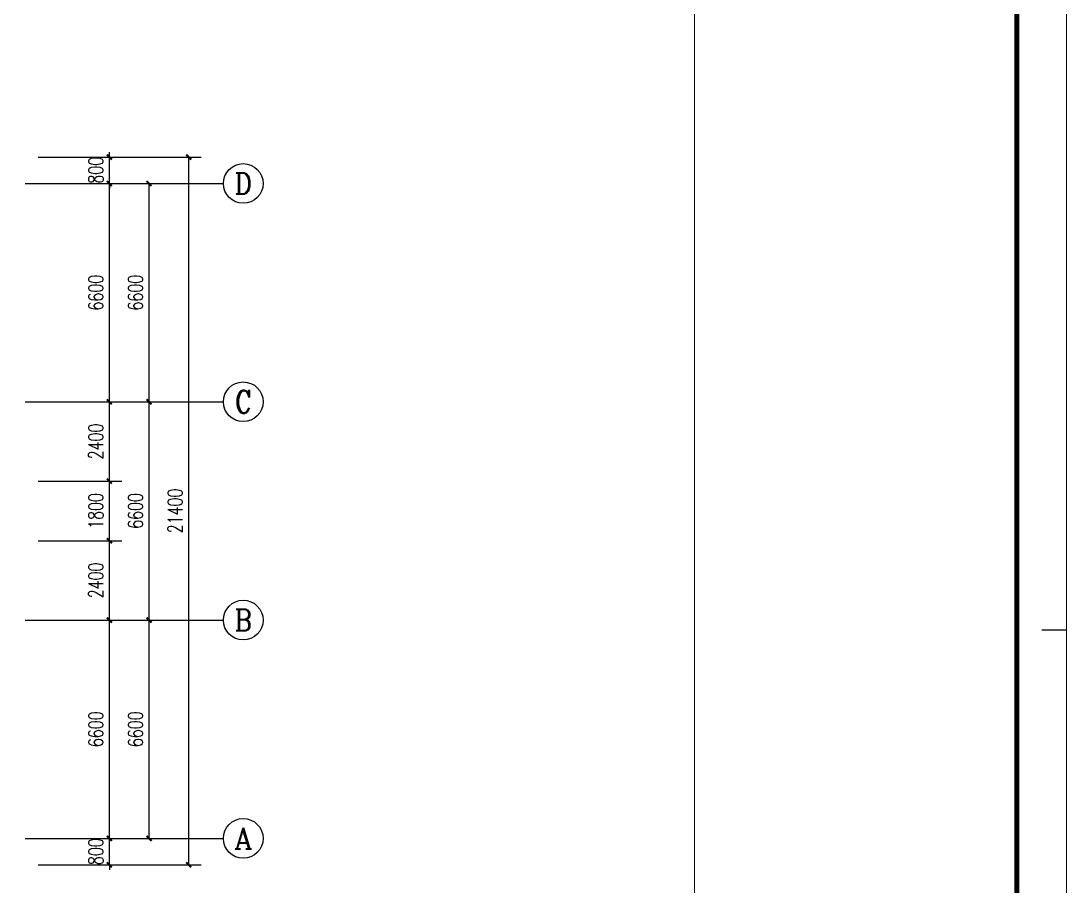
# Model space of a CAD drawing. Extents: x 1738711 to 2346805, y 1189731 to 2516152.
# Drawn here: x 1992359 to 2024002, y 1886818 to 1912973 of the extents above; entities that cross this region are included whole.
import ezdxf
from ezdxf.enums import TextEntityAlignment as Align

# ---------------------------------------------------------------- set-up
doc = ezdxf.new("R2010")
doc.units = 0
doc.header["$LTSCALE"] = 1000
doc.header["$MEASUREMENT"] = 0
for name, color, linetype in [('AXIS', 3, 'Continuous'), ('AXIS_TEXT', 7, 'Continuous'), ('PUB_DIM', 3, 'Continuous'), ('TK', 4, 'Continuous')]:
    doc.layers.add(name, color=color, linetype=linetype)
doc.styles.add('_TCH_AXIS', font='COMPLEX', dxfattribs={"bigfont": 'GBCBIG'})
doc.styles.add('_TCH_DIM_T3', font='SIMPLEX', dxfattribs={"width": 0.705882, "bigfont": 'GBCBIG'})
doc.styles.add('COMPLEX', font='COMPLEX')
doc.styles.add('宋体', font='SIMSUN.TTF', dxfattribs={"width": 0.75})
doc.dimstyles.new('_TCH_ARCH&&150', dxfattribs={"dimtxt": 446.25, "dimasz": 150, "dimexe": 375, "dimexo": 450, "dimgap": 189.375, "dimtad": 1, "dimdec": 0, "dimzin": 0, "dimdsep": 46, "dimtxsty": '_TCH_DIM_T3', "dimblk": 'ARCHTICK', "dimcen": 0.09, "dimclrt": 7, "dimazin": 2, "dimtfac": 1, "dimtdec": 0, "dimtix": 1, "dimtmove": 2, "dimatfit": 3, "dimfxl": 1, "dimtolj": 1, "dimtzin": 0, "dimarcsym": 0})

# ---------------------------------------------------------------- blocks, each defined once
blk = doc.blocks.new('hjashrtahreahe')
at = {"const_width": 25}
blk.add_lwpolyline([(84100, 29700), (83600, 29700)], dxfattribs=at)
at = {"layer": 'TK', "color": 7, "const_width": 25}
blk.add_lwpolyline([(0, 59400), (84100, 59400), (84100, 0), (0, 0)], close=True, dxfattribs=at)
at = {"layer": 'TK', "color": 3, "const_width": 100}
blk.add_lwpolyline([(2500, 1000), (2500, 58400), (83100, 58400), (83100, 1000)], close=True, dxfattribs=at)
at = {"layer": 'TK', "color": 7, "const_width": 25}
blk.add_lwpolyline([(76600, 58400), (76600, 1000)], dxfattribs=at)
at = {"layer": 'TK', "style": '宋体', "width": 0.75}
for tag, height, p in [('项目负责人', 350, (6003, 57089)), ('专业负责人', 350, (6003, 56224)), ('设计人', 350, (6003, 55419)), ('版号1', 250, (77304, 22193)), ('时间1', 250, (82405, 22193)), ('版号2', 250, (77304, 21593)), ('时间2', 250, (82405, 21593)), ('版号3', 250, (77304, 20993)), ('时间3', 250, (82405, 20993)), ('建筑会签', 0.0001, (78978, 2403)), ('电气会签', 0.0001, (82128, 2403)), ('结构会签', 0.0001, (78978, 1803)), ('暖通会签', 0.0001, (82128, 1803)), ('给排水会签', 0.0001, (78978, 1250)), ('智能化会签', 0.0001, (82128, 1250))]:
    blk.add_attdef(tag, text='', height=height, dxfattribs=at).set_placement(p, align=Align.CENTER)
for tag, p in [('合作设计单位', (80816, 48986)), ('版号说明1', (79854, 22318)), ('版号说明2', (79854, 21718)), ('版号说明3', (79854, 21118)), ('浙江绿储科技有限公司', (80545, 16036)), ('百兆瓦级集中式熔盐储能关键', (80545, 14953)), ('设备研发及制造基地项目', (80545, 14603)), ('1#研发楼', (80545, 13636)), ('图名', (80545, 12436)), ('工程编号', (78978, 11461)), ('子项编号', (82128, 11461)), ('建筑', (78978, 10711)), ('图号', (82128, 10711)), ('施工图', (78978, 9961)), ('2023.03', (82128, 9961)), ('审定', (79353, 8461)), ('审核', (79353, 7711)), ('工程负责', (79353, 6961)), ('专业负责', (79353, 6211)), ('设计', (79353, 5461)), ('制图', (79353, 4711)), ('校对', (79353, 3961))]:
    blk.add_attdef(tag, text='', height=250, dxfattribs=at).set_placement(p, align=Align.MIDDLE_CENTER)
blk = doc.blocks.new('_ArchTick')
at = {"color": 0, "linetype": 'ByBlock', "const_width": 0.4}
blk.add_lwpolyline([(-0.5, -0.5), (0.5, 0.5)], dxfattribs=at)
blk = doc.blocks.new('*D2538')
at = {"layer": 'Defpoints', "color": 0, "transparency": 16777216}
for p in [(1992434, 1888259), (1995035, 1888259), (1992434, 1887459)]:
    blk.add_point(p, dxfattribs=at)
at = {"layer": 'PUB_DIM', "color": 0, "lineweight": -2, "transparency": 16777216}
for p, q in [((1992884, 1888259), (1995410, 1888259)), ((1995035, 1888259), (1995035, 1888409)), ((1995035, 1887459), (1995035, 1888259)), ((1992884, 1887459), (1995410, 1887459)), ((1995035, 1887459), (1995035, 1887309))]:
    blk.add_line(p, q, dxfattribs=at)
at = {"layer": 'PUB_DIM', "color": 0, "lineweight": -2, "transparency": 16777216, "xscale": 150, "yscale": 150, "zscale": 150}
for p, rotation in [((1995035, 1888259), 270), ((1995035, 1887459), 90)]:
    blk.add_blockref('_ArchTick', p, dxfattribs=dict(at, rotation=rotation))
at = {"layer": 'PUB_DIM', "color": 7, "transparency": 16777216, "insert": (1994622, 1887859), "char_height": 446.2, "attachment_point": 5, "rotation": 90, "style": '_TCH_DIM_T3'}
blk.add_mtext('\\A1;800', dxfattribs=at)
blk = doc.blocks.new('*D2539')
at = {"layer": 'Defpoints', "color": 0, "transparency": 16777216}
for p in [(1992434, 1894859), (1995035, 1894859), (1992434, 1888259)]:
    blk.add_point(p, dxfattribs=at)
at = {"layer": 'PUB_DIM', "color": 0, "lineweight": -2, "transparency": 16777216}
for p, q in [((1992884, 1894859), (1995410, 1894859)), ((1995035, 1888259), (1995035, 1894859)), ((1992884, 1888259), (1995410, 1888259))]:
    blk.add_line(p, q, dxfattribs=at)
at = {"layer": 'PUB_DIM', "color": 0, "lineweight": -2, "transparency": 16777216, "xscale": 150, "yscale": 150, "zscale": 150}
for p, rotation in [((1995035, 1894859), 90), ((1995035, 1888259), 270)]:
    blk.add_blockref('_ArchTick', p, dxfattribs=dict(at, rotation=rotation))
at = {"layer": 'PUB_DIM', "color": 7, "transparency": 16777216, "insert": (1994622, 1891559), "char_height": 446.2, "attachment_point": 5, "rotation": 90, "style": '_TCH_DIM_T3'}
blk.add_mtext('\\A1;6600', dxfattribs=at)
blk = doc.blocks.new('*D2540')
at = {"layer": 'Defpoints', "color": 0, "transparency": 16777216}
for p in [(1992434, 1897259), (1995035, 1897259), (1992434, 1894859)]:
    blk.add_point(p, dxfattribs=at)
at = {"layer": 'PUB_DIM', "color": 0, "lineweight": -2, "transparency": 16777216}
for p, q in [((1992884, 1897259), (1995410, 1897259)), ((1995035, 1894859), (1995035, 1897259)), ((1992884, 1894859), (1995410, 1894859))]:
    blk.add_line(p, q, dxfattribs=at)
at = {"layer": 'PUB_DIM', "color": 0, "lineweight": -2, "transparency": 16777216, "xscale": 150, "yscale": 150, "zscale": 150}
for p, rotation in [((1995035, 1897259), 90), ((1995035, 1894859), 270)]:
    blk.add_blockref('_ArchTick', p, dxfattribs=dict(at, rotation=rotation))
at = {"layer": 'PUB_DIM', "color": 7, "transparency": 16777216, "insert": (1994622, 1896059), "char_height": 446.2, "attachment_point": 5, "rotation": 90, "style": '_TCH_DIM_T3'}
blk.add_mtext('\\A1;2400', dxfattribs=at)
blk = doc.blocks.new('*D2541')
at = {"layer": 'Defpoints', "color": 0, "transparency": 16777216}
for p in [(1992434, 1899059), (1995035, 1899059), (1992434, 1897259)]:
    blk.add_point(p, dxfattribs=at)
at = {"layer": 'PUB_DIM', "color": 0, "lineweight": -2, "transparency": 16777216}
for p, q in [((1992884, 1899059), (1995410, 1899059)), ((1995035, 1897259), (1995035, 1899059)), ((1992884, 1897259), (1995410, 1897259))]:
    blk.add_line(p, q, dxfattribs=at)
at = {"layer": 'PUB_DIM', "color": 0, "lineweight": -2, "transparency": 16777216, "xscale": 150, "yscale": 150, "zscale": 150}
for p, rotation in [((1995035, 1899059), 90), ((1995035, 1897259), 270)]:
    blk.add_blockref('_ArchTick', p, dxfattribs=dict(at, rotation=rotation))
at = {"layer": 'PUB_DIM', "color": 7, "transparency": 16777216, "insert": (1994622, 1898159), "char_height": 446.2, "attachment_point": 5, "rotation": 90, "style": '_TCH_DIM_T3'}
blk.add_mtext('\\A1;1800', dxfattribs=at)
blk = doc.blocks.new('*D2542')
at = {"layer": 'Defpoints', "color": 0, "transparency": 16777216}
for p in [(1992434, 1901459), (1995035, 1901459), (1992434, 1899059)]:
    blk.add_point(p, dxfattribs=at)
at = {"layer": 'PUB_DIM', "color": 0, "lineweight": -2, "transparency": 16777216}
for p, q in [((1992884, 1901459), (1995410, 1901459)), ((1995035, 1899059), (1995035, 1901459)), ((1992884, 1899059), (1995410, 1899059))]:
    blk.add_line(p, q, dxfattribs=at)
at = {"layer": 'PUB_DIM', "color": 0, "lineweight": -2, "transparency": 16777216, "xscale": 150, "yscale": 150, "zscale": 150}
for p, rotation in [((1995035, 1901459), 90), ((1995035, 1899059), 270)]:
    blk.add_blockref('_ArchTick', p, dxfattribs=dict(at, rotation=rotation))
at = {"layer": 'PUB_DIM', "color": 7, "transparency": 16777216, "insert": (1994622, 1900259), "char_height": 446.2, "attachment_point": 5, "rotation": 90, "style": '_TCH_DIM_T3'}
blk.add_mtext('\\A1;2400', dxfattribs=at)
blk = doc.blocks.new('*D2543')
at = {"layer": 'Defpoints', "color": 0, "transparency": 16777216}
for p in [(1992434, 1908059), (1995035, 1908059), (1992434, 1901459)]:
    blk.add_point(p, dxfattribs=at)
at = {"layer": 'PUB_DIM', "color": 0, "lineweight": -2, "transparency": 16777216}
for p, q in [((1992884, 1908059), (1995410, 1908059)), ((1995035, 1901459), (1995035, 1908059)), ((1992884, 1901459), (1995410, 1901459))]:
    blk.add_line(p, q, dxfattribs=at)
at = {"layer": 'PUB_DIM', "color": 0, "lineweight": -2, "transparency": 16777216, "xscale": 150, "yscale": 150, "zscale": 150}
for p, rotation in [((1995035, 1908059), 90), ((1995035, 1901459), 270)]:
    blk.add_blockref('_ArchTick', p, dxfattribs=dict(at, rotation=rotation))
at = {"layer": 'PUB_DIM', "color": 7, "transparency": 16777216, "insert": (1994622, 1904759), "char_height": 446.2, "attachment_point": 5, "rotation": 90, "style": '_TCH_DIM_T3'}
blk.add_mtext('\\A1;6600', dxfattribs=at)
blk = doc.blocks.new('*D2544')
at = {"layer": 'Defpoints', "color": 0, "transparency": 16777216}
for p in [(1992434, 1908859), (1995035, 1908859), (1992434, 1908059)]:
    blk.add_point(p, dxfattribs=at)
at = {"layer": 'PUB_DIM', "color": 0, "lineweight": -2, "transparency": 16777216}
for p, q in [((1995035, 1908859), (1995035, 1909009)), ((1992884, 1908859), (1995410, 1908859)), ((1995035, 1908059), (1995035, 1908859)), ((1992884, 1908059), (1995410, 1908059)), ((1995035, 1908059), (1995035, 1907909))]:
    blk.add_line(p, q, dxfattribs=at)
at = {"layer": 'PUB_DIM', "color": 0, "lineweight": -2, "transparency": 16777216, "xscale": 150, "yscale": 150, "zscale": 150}
for p, rotation in [((1995035, 1908859), 270), ((1995035, 1908059), 90)]:
    blk.add_blockref('_ArchTick', p, dxfattribs=dict(at, rotation=rotation))
at = {"layer": 'PUB_DIM', "color": 7, "transparency": 16777216, "insert": (1994622, 1908459), "char_height": 446.2, "attachment_point": 5, "rotation": 90, "style": '_TCH_DIM_T3'}
blk.add_mtext('\\A1;800', dxfattribs=at)
blk = doc.blocks.new('*D2545')
at = {"layer": 'AXIS', "color": 0, "lineweight": -2, "transparency": 16777216}
for p, q in [((1992935, 1894859), (1996610, 1894859)), ((1996235, 1888259), (1996235, 1894859)), ((1992935, 1888259), (1996610, 1888259))]:
    blk.add_line(p, q, dxfattribs=at)
at = {"layer": 'Defpoints', "color": 0, "transparency": 16777216}
for p in [(1992485, 1894859), (1996235, 1894859), (1992485, 1888259)]:
    blk.add_point(p, dxfattribs=at)
at = {"layer": 'AXIS', "color": 0, "lineweight": -2, "transparency": 16777216, "xscale": 150, "yscale": 150, "zscale": 150}
for p, rotation in [((1996235, 1894859), 90), ((1996235, 1888259), 270)]:
    blk.add_blockref('_ArchTick', p, dxfattribs=dict(at, rotation=rotation))
at = {"layer": 'AXIS', "color": 7, "transparency": 16777216, "insert": (1995822, 1891559), "char_height": 446.2, "attachment_point": 5, "rotation": 90, "style": '_TCH_DIM_T3'}
blk.add_mtext('\\A1;6600', dxfattribs=at)
blk = doc.blocks.new('*D2546')
at = {"layer": 'AXIS', "color": 0, "lineweight": -2, "transparency": 16777216}
for p, q in [((1992935, 1901459), (1996610, 1901459)), ((1996235, 1894859), (1996235, 1901459)), ((1992935, 1894859), (1996610, 1894859))]:
    blk.add_line(p, q, dxfattribs=at)
at = {"layer": 'Defpoints', "color": 0, "transparency": 16777216}
for p in [(1992485, 1901459), (1996235, 1901459), (1992485, 1894859)]:
    blk.add_point(p, dxfattribs=at)
at = {"layer": 'AXIS', "color": 0, "lineweight": -2, "transparency": 16777216, "xscale": 150, "yscale": 150, "zscale": 150}
for p, rotation in [((1996235, 1901459), 90), ((1996235, 1894859), 270)]:
    blk.add_blockref('_ArchTick', p, dxfattribs=dict(at, rotation=rotation))
at = {"layer": 'AXIS', "color": 7, "transparency": 16777216, "insert": (1995822, 1898159), "char_height": 446.2, "attachment_point": 5, "rotation": 90, "style": '_TCH_DIM_T3'}
blk.add_mtext('\\A1;6600', dxfattribs=at)
blk = doc.blocks.new('*D2547')
at = {"layer": 'AXIS', "color": 0, "lineweight": -2, "transparency": 16777216}
for p, q in [((1992935, 1908059), (1996610, 1908059)), ((1996235, 1901459), (1996235, 1908059)), ((1992935, 1901459), (1996610, 1901459))]:
    blk.add_line(p, q, dxfattribs=at)
at = {"layer": 'Defpoints', "color": 0, "transparency": 16777216}
for p in [(1992485, 1908059), (1996235, 1908059), (1992485, 1901459)]:
    blk.add_point(p, dxfattribs=at)
at = {"layer": 'AXIS', "color": 0, "lineweight": -2, "transparency": 16777216, "xscale": 150, "yscale": 150, "zscale": 150}
for p, rotation in [((1996235, 1908059), 90), ((1996235, 1901459), 270)]:
    blk.add_blockref('_ArchTick', p, dxfattribs=dict(at, rotation=rotation))
at = {"layer": 'AXIS', "color": 7, "transparency": 16777216, "insert": (1995822, 1904759), "char_height": 446.2, "attachment_point": 5, "rotation": 90, "style": '_TCH_DIM_T3'}
blk.add_mtext('\\A1;6600', dxfattribs=at)
blk = doc.blocks.new('*D2548')
at = {"layer": 'AXIS', "color": 0, "lineweight": -2, "transparency": 16777216}
for p, q in [((1992884, 1908859), (1997810, 1908859)), ((1997435, 1887459), (1997435, 1908859)), ((1992884, 1887459), (1997810, 1887459))]:
    blk.add_line(p, q, dxfattribs=at)
at = {"layer": 'Defpoints', "color": 0, "transparency": 16777216}
for p in [(1992434, 1908859), (1997435, 1908859), (1992434, 1887459)]:
    blk.add_point(p, dxfattribs=at)
at = {"layer": 'AXIS', "color": 0, "lineweight": -2, "transparency": 16777216, "xscale": 150, "yscale": 150, "zscale": 150}
for p, rotation in [((1997435, 1908859), 90), ((1997435, 1887459), 270)]:
    blk.add_blockref('_ArchTick', p, dxfattribs=dict(at, rotation=rotation))
at = {"layer": 'AXIS', "color": 7, "transparency": 16777216, "insert": (1997022, 1898159), "char_height": 446.2, "attachment_point": 5, "rotation": 90, "style": '_TCH_DIM_T3'}
blk.add_mtext('\\A1;21400', dxfattribs=at)
blk = doc.blocks.new('_AXISO')
blk.add_circle((0, 0), 0.5)
at = {"layer": 'AXIS_TEXT', "style": 'COMPLEX', "width": 1.041667}
blk.add_attdef('A', text='', height=0.56, dxfattribs=at).set_placement((-0.25, -0.28), (0.25, -0.28), align=Align.FIT)

msp = doc.modelspace()

# ---------------------------------------------------------------- linework, layer by layer
at = {"layer": 'AXIS'}
for p, q in [((1992484.6, 1908059.1), (1998484.6, 1908059.1)), ((1992484.6, 1901459.1), (1998484.6, 1901459.1)), ((1992484.6, 1894859.1), (1998484.6, 1894859.1)), ((1992484.6, 1888259.1), (1998484.6, 1888259.1))]:
    msp.add_line(p, q, dxfattribs=at)

# ---------------------------------------------------------------- block references
at = {"xscale": 1.5, "yscale": 1.5, "zscale": 1.5}
msp.add_blockref('hjashrtahreahe', (1897833.1, 1850009.1), dxfattribs=at)
at = {"layer": 'AXIS'}
ref = msp.add_blockref('_AXISO', (1999084.6, 1908059.1), dxfattribs=dict(at, xscale=1200, yscale=1200, zscale=1200))
ref.add_attrib('A', 'D', dxfattribs={"layer": 'AXIS_TEXT', "ltscale": 0.5, "height": 652.9, "style": '_TCH_AXIS'}).set_placement((1998820.4, 1907732.6), (1999348.9, 1907732.6), align=Align.FIT)
ref = msp.add_blockref('_AXISO', (1999084.6, 1901459.1), dxfattribs=dict(at, xscale=1200, yscale=1200, zscale=1200))
ref.add_attrib('A', 'C', dxfattribs={"layer": 'AXIS_TEXT', "ltscale": 0.5, "height": 683.5, "style": '_TCH_AXIS'}).set_placement((1998840.5, 1901117.3), (1999328.7, 1901117.3), align=Align.FIT)
ref = msp.add_blockref('_AXISO', (1999084.6, 1894859.1), dxfattribs=dict(at, xscale=1200, yscale=1200, zscale=1200))
ref.add_attrib('A', 'B', dxfattribs={"layer": 'AXIS_TEXT', "ltscale": 0.5, "height": 652.9, "style": '_TCH_AXIS'}).set_placement((1998820.4, 1894532.6), (1999348.9, 1894532.6), align=Align.FIT)
ref = msp.add_blockref('_AXISO', (1999084.6, 1888259.1), dxfattribs=dict(at, xscale=1200, yscale=1200, zscale=1200))
ref.add_attrib('A', 'A', dxfattribs={"layer": 'AXIS_TEXT', "ltscale": 0.5, "height": 637.8, "style": '_TCH_AXIS'}).set_placement((1998811.3, 1887940.2), (1999358, 1887940.2), align=Align.FIT)

# ---------------------------------------------------------------- dimensions: what is measured, and where the dimension line sits
for p1, p2, distance, picture, middle in [((1992434.2, 1887459.1), (1992434.2, 1908859.1), -5000.5, '*D2548', (1997022.1, 1898159.1)), ((1992484.6, 1901459.1), (1992484.6, 1908059.1), -3750, '*D2547', (1995822.1, 1904759.1)), ((1992484.6, 1894859.1), (1992484.6, 1901459.1), -3750, '*D2546', (1995822.1, 1898159.1)), ((1992484.6, 1888259.1), (1992484.6, 1894859.1), -3750, '*D2545', (1995822.1, 1891559.1))]:
    dim = msp.add_aligned_dim(p1=p1, p2=p2, distance=distance, dimstyle='_TCH_ARCH&&150', dxfattribs=at)
    dim.commit()
    dim.dimension.update_dxf_attribs({"geometry": picture, "text_midpoint": middle})
at = {"layer": 'PUB_DIM'}
for p1, p2, picture, middle in [((1992434.2, 1908059.1), (1992434.2, 1908859.1), '*D2544', (1994622.1, 1908459.1)), ((1992434.2, 1901459.1), (1992434.2, 1908059.1), '*D2543', (1994622.1, 1904759.1)), ((1992434.2, 1899059.1), (1992434.2, 1901459.1), '*D2542', (1994622.1, 1900259.1)), ((1992434.2, 1897259.1), (1992434.2, 1899059.1), '*D2541', (1994622.1, 1898159.1)), ((1992434.2, 1894859.1), (1992434.2, 1897259.1), '*D2540', (1994622.1, 1896059.1)), ((1992434.2, 1888259.1), (1992434.2, 1894859.1), '*D2539', (1994622.1, 1891559.1)), ((1992434.2, 1887459.1), (1992434.2, 1888259.1), '*D2538', (1994622.1, 1887859.1))]:
    dim = msp.add_aligned_dim(p1=p1, p2=p2, distance=-2600.5, dimstyle='_TCH_ARCH&&150', dxfattribs=at)
    dim.commit()
    dim.dimension.update_dxf_attribs({"geometry": picture, "text_midpoint": middle})

doc.saveas('drawing.dxf')
